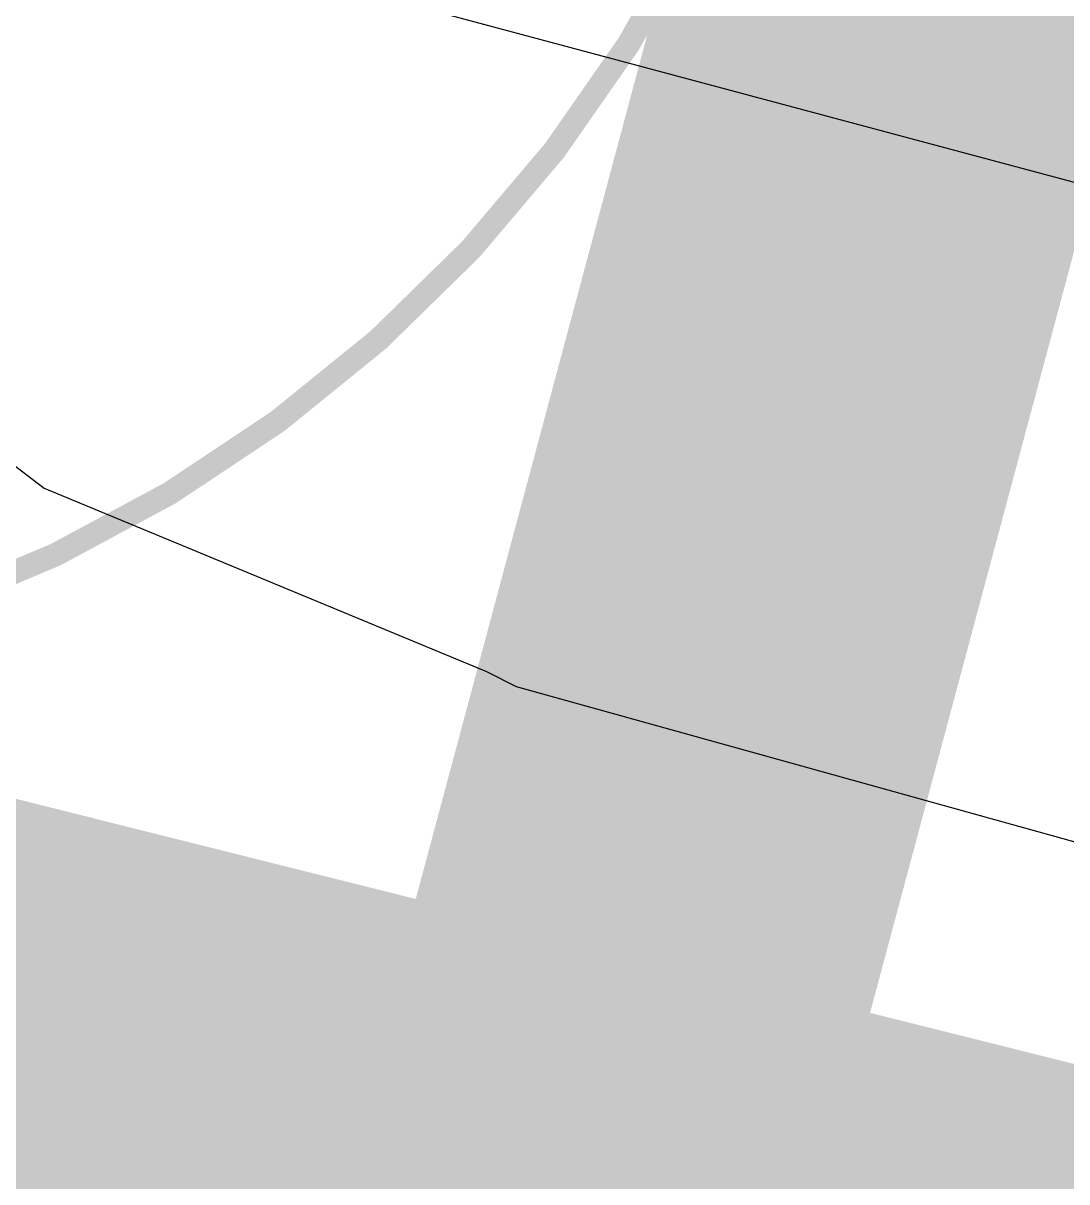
# Model space of a CAD drawing. Header units: inches. Extents: x -7 to 348, y -14 to 159.
# Drawn here: x 39.387 to 39.953, y 33.94 to 34.568 of the extents above; entities that cross this region are included whole.
import ezdxf

# ---------------------------------------------------------------- set-up
doc = ezdxf.new("R2010")
doc.units = ezdxf.units.IN
for name, color, linetype in [('Bottom Layer', 5, 'Continuous'), ('Dimension', 6, 'Continuous'), ('Fabrication', 76, 'Continuous'), ('Mechanical 4', 56, 'Continuous'), ('Top Layer', 1, 'Continuous'), ('Top Overlay', 2, 'Continuous')]:
    doc.layers.add(name, color=color, linetype=linetype)

msp = doc.modelspace()

# ---------------------------------------------------------------- linework, layer by layer
at = {"layer": 'Bottom Layer'}
for p, q in [((39.17335, 34.48845), (39.39807, 34.31602)), ((39.39807, 34.31602), (39.63801, 34.21664)), ((39.63801, 34.21664), (39.65424, 34.20845)), ((39.65424, 34.20845), (40.59549, 33.94686))]:
    msp.add_line(p, q, dxfattribs=at)
msp.add_lwpolyline([(39.79293, 34.70748, 0.254, 0.254, 0), (40.73418, 34.4459, 0.254, 0.254, 0)], format="xyseb", dxfattribs=at)
at = {"layer": 'Dimension'}
msp.add_lwpolyline([(29.16305, -5.34744, 0.254, 0.254, 0), (42.36283, 43.91478, 0.254, 0.254, 0)], format="xyseb", dxfattribs=at)
for points in [[(58.31, 19.467, 0.254, 0.254, 1), (13.31, 19.467, 0.254, 0.254, 1)], [(54.56034, 19.46693, 0.254, 0.254, 1), (17.06033, 19.46693, 0.254, 0.254, 1)]]:
    msp.add_lwpolyline(points, format="xyseb", close=True, dxfattribs=at)
at = {"layer": 'Fabrication'}
msp.add_lwpolyline([(39.83045, 34.95648, 0.0127, 0.0127, -0.476876), (38.92475, 34.22281, 0.0127, 0.0127, 0)], format="xyseb", dxfattribs=at)
msp.add_lwpolyline([(39.83045, 34.95648, 0.0127, 0.0127, -0.476876), (38.92475, 34.22281, 0.0127, 0.0127, 0)], format="xyseb", dxfattribs=at)
msp.add_lwpolyline([(39.83045, 34.95648, 0.0127, 0.0127, -0.476876), (38.92475, 34.22281, 0.0127, 0.0127, 0)], format="xyseb", dxfattribs=at)
msp.add_lwpolyline([(39.83045, 34.95648, 0.0127, 0.0127, -0.476876), (38.92475, 34.22281, 0.0127, 0.0127, 0)], format="xyseb", dxfattribs=at)
at = {"layer": 'Mechanical 4'}
for points in [[(50.81101, 19.54995, 0.0127, 0.0127, 1), (20.811, 19.54995, 0.0127, 0.0127, 1)], [(50.81101, 19.54995, 0.0127, 0.0127, 1), (20.811, 19.54995, 0.0127, 0.0127, 1)], [(50.81101, 19.54995, 0.0127, 0.0127, 1), (20.811, 19.54995, 0.0127, 0.0127, 1)], [(50.81101, 19.54995, 0.0127, 0.0127, 1), (20.811, 19.54995, 0.0127, 0.0127, 1)], [(50.8248, 19.53849, 0.0127, 0.0127, 1), (20.8248, 19.53849, 0.0127, 0.0127, 1)], [(50.8248, 19.53849, 0.0127, 0.0127, 1), (20.8248, 19.53849, 0.0127, 0.0127, 1)], [(50.8248, 19.53849, 0.0127, 0.0127, 1), (20.8248, 19.53849, 0.0127, 0.0127, 1)], [(50.8248, 19.53849, 0.0127, 0.0127, 1), (20.8248, 19.53849, 0.0127, 0.0127, 1)]]:
    msp.add_lwpolyline(points, format="xyseb", close=True, dxfattribs=at)
at = {"layer": 'Top Layer'}
msp.add_line((37.9709, 35.01405), (41.35687, 34.10677), dxfattribs=at)
msp.add_lwpolyline([(23.95966, 38.67549, 2.032, 2.032, -0.53877), (58.06216, 22.88544, 2.032, 2.032, 0)], format="xyseb", dxfattribs=at)
at = {"layer": 'Top Overlay'}
msp.add_lwpolyline([(50.81035, 19.46693, 0.254, 0.254, 1), (20.81035, 19.46693, 0.254, 0.254, 1)], format="xyseb", close=True, dxfattribs=at)

doc.saveas('drawing.dxf')
